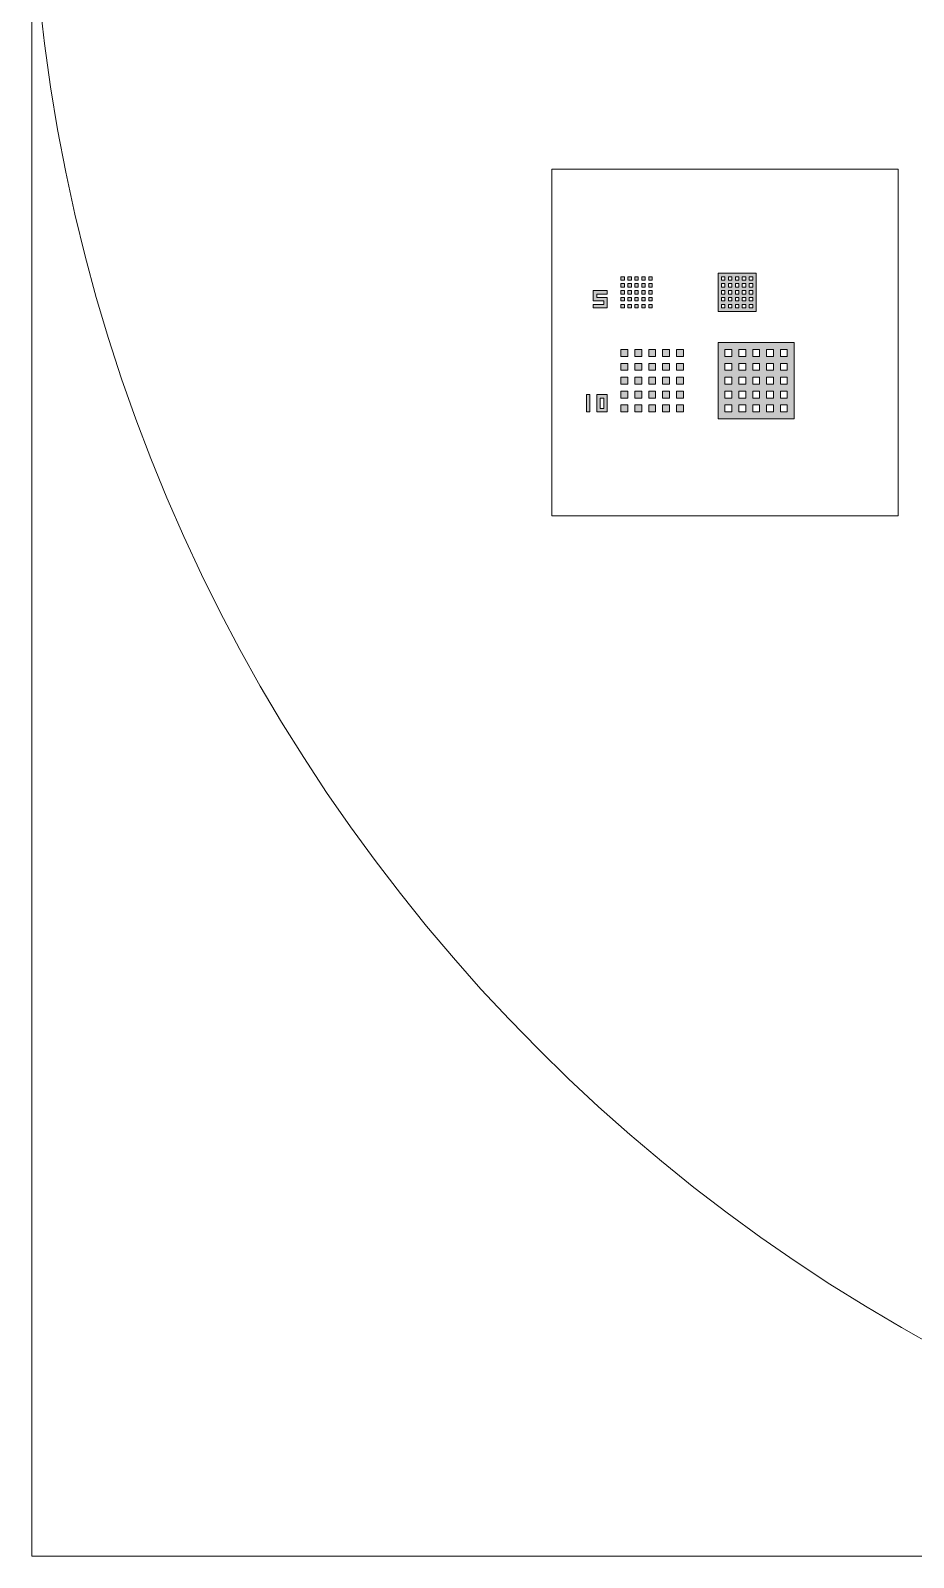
# Model space of a CAD drawing. Extents: x -2 to 5002, y -2 to 5002.
# Drawn here: x -2 to 1272, y -2 to 2200 of the extents above; entities that cross this region are included whole.
import ezdxf

# ---------------------------------------------------------------- set-up
doc = ezdxf.new("R2010")
doc.units = 13
doc.layers.get('0').update_dxf_attribs({"linetype": 'CONTINUOUS', "lineweight": 0})
for name, color, linetype, lineweight in [('Cell outlines', 5, 'CONTINUOUS', 0), ('Si wet etch 1 geometry', 1, 'CONTINUOUS', 0), ('Si wet etch 1 mask', 16, 'CONTINUOUS', 0)]:
    doc.layers.add(name, color=color, linetype=linetype, lineweight=lineweight)

msp = doc.modelspace()

# ---------------------------------------------------------------- hatches: boundary and pattern name
at = {"layer": 'Si wet etch 1 mask'}
h = msp.add_hatch(color=256, dxfattribs=at)
edge = h.paths.add_edge_path()
edge.add_line((870, 1845), (875, 1845))
edge.add_line((875, 1845), (875, 1840))
edge.add_line((875, 1840), (870, 1840))
edge.add_line((870, 1840), (870, 1845))
edge.add_line((880, 1845), (885, 1845))
edge.add_line((885, 1845), (885, 1840))
edge.add_line((885, 1840), (880, 1840))
edge.add_line((880, 1840), (880, 1845))
edge.add_line((880, 1835), (885, 1835))
edge.add_line((885, 1835), (885, 1830))
edge.add_line((885, 1830), (880, 1830))
edge.add_line((880, 1830), (880, 1835))
edge.add_line((875, 1835), (870, 1835))
edge.add_line((870, 1835), (870, 1830))
edge.add_line((870, 1830), (875, 1830))
edge.add_line((875, 1830), (875, 1835))
edge.add_line((865, 1845), (860, 1845))
edge.add_line((860, 1845), (860, 1840))
edge.add_line((860, 1840), (865, 1840))
edge.add_line((865, 1840), (865, 1845))
edge.add_line((865, 1835), (860, 1835))
edge.add_line((860, 1835), (860, 1830))
edge.add_line((860, 1830), (865, 1830))
edge.add_line((865, 1830), (865, 1835))
edge.add_line((850, 1845), (855, 1845))
edge.add_line((855, 1845), (855, 1840))
edge.add_line((855, 1840), (850, 1840))
edge.add_line((850, 1840), (850, 1845))
edge.add_line((850, 1835), (855, 1835))
edge.add_line((855, 1835), (855, 1830))
edge.add_line((855, 1830), (850, 1830))
edge.add_line((850, 1830), (850, 1835))
edge.add_line((850, 1825), (855, 1825))
edge.add_line((855, 1825), (855, 1820))
edge.add_line((855, 1820), (850, 1820))
edge.add_line((850, 1820), (850, 1825))
edge.add_line((860, 1825), (865, 1825))
edge.add_line((865, 1825), (865, 1820))
edge.add_line((865, 1820), (860, 1820))
edge.add_line((860, 1820), (860, 1825))
edge.add_line((870, 1825), (875, 1825))
edge.add_line((875, 1825), (875, 1820))
edge.add_line((875, 1820), (870, 1820))
edge.add_line((870, 1820), (870, 1825))
edge.add_line((880, 1825), (885, 1825))
edge.add_line((885, 1825), (885, 1820))
edge.add_line((885, 1820), (880, 1820))
edge.add_line((880, 1820), (880, 1825))
edge.add_line((885, 1815), (880, 1815))
edge.add_line((880, 1815), (880, 1810))
edge.add_line((880, 1810), (885, 1810))
edge.add_line((885, 1810), (885, 1815))
edge.add_line((875, 1815), (870, 1815))
edge.add_line((870, 1815), (870, 1810))
edge.add_line((870, 1810), (875, 1810))
edge.add_line((875, 1810), (875, 1815))
edge.add_line((865, 1815), (860, 1815))
edge.add_line((860, 1815), (860, 1810))
edge.add_line((860, 1810), (865, 1810))
edge.add_line((865, 1810), (865, 1815))
edge.add_line((855, 1815), (850, 1815))
edge.add_line((850, 1815), (850, 1810))
edge.add_line((850, 1810), (855, 1810))
edge.add_line((855, 1810), (855, 1815))
edge.add_line((890, 1845), (895, 1845))
edge.add_line((895, 1845), (895, 1840))
edge.add_line((895, 1840), (890, 1840))
edge.add_line((890, 1840), (890, 1845))
edge.add_line((890, 1835), (895, 1835))
edge.add_line((895, 1835), (895, 1830))
edge.add_line((895, 1830), (890, 1830))
edge.add_line((890, 1830), (890, 1835))
edge.add_line((890, 1825), (895, 1825))
edge.add_line((895, 1825), (895, 1820))
edge.add_line((895, 1820), (890, 1820))
edge.add_line((890, 1820), (890, 1825))
edge.add_line((890, 1815), (895, 1815))
edge.add_line((895, 1815), (895, 1810))
edge.add_line((895, 1810), (890, 1810))
edge.add_line((890, 1810), (890, 1815))
edge.add_line((890, 1805), (890, 1805))
edge.add_line((890, 1805), (890, 1805))
edge.add_line((890, 1805), (890, 1805))
edge.add_line((890, 1805), (890, 1805))
edge.add_line((890, 1805), (890, 1800))
edge.add_line((890, 1800), (895, 1800))
edge.add_line((895, 1800), (895, 1805))
edge.add_line((895, 1805), (890, 1805))
edge.add_line((885, 1805), (880, 1805))
edge.add_line((880, 1805), (880, 1800))
edge.add_line((880, 1800), (885, 1800))
edge.add_line((885, 1800), (885, 1805))
edge.add_line((875, 1805), (870, 1805))
edge.add_line((870, 1805), (870, 1800))
edge.add_line((870, 1800), (875, 1800))
edge.add_line((875, 1800), (875, 1805))
edge.add_line((865, 1805), (860, 1805))
edge.add_line((860, 1805), (860, 1800))
edge.add_line((860, 1800), (865, 1800))
edge.add_line((865, 1800), (865, 1805))
edge.add_line((855, 1805), (850, 1805))
edge.add_line((850, 1805), (850, 1800))
edge.add_line((850, 1800), (855, 1800))
edge.add_line((855, 1800), (855, 1805))
edge.add_line((850, 1740), (860, 1740))
edge.add_line((860, 1740), (860, 1730))
edge.add_line((860, 1730), (850, 1730))
edge.add_line((850, 1730), (850, 1740))
edge.add_line((870, 1740), (880, 1740))
edge.add_line((880, 1740), (880, 1730))
edge.add_line((880, 1730), (870, 1730))
edge.add_line((870, 1730), (870, 1740))
edge.add_line((890, 1740), (900, 1740))
edge.add_line((900, 1740), (900, 1730))
edge.add_line((900, 1730), (890, 1730))
edge.add_line((890, 1730), (890, 1740))
edge.add_line((890, 1720), (900, 1720))
edge.add_line((900, 1720), (900, 1710))
edge.add_line((900, 1710), (890, 1710))
edge.add_line((890, 1710), (890, 1720))
edge.add_line((880, 1720), (870, 1720))
edge.add_line((870, 1720), (870, 1710))
edge.add_line((870, 1710), (880, 1710))
edge.add_line((880, 1710), (880, 1720))
edge.add_line((860, 1720), (850, 1720))
edge.add_line((850, 1720), (850, 1710))
edge.add_line((850, 1710), (860, 1710))
edge.add_line((860, 1710), (860, 1720))
edge.add_line((850, 1700), (860, 1700))
edge.add_line((860, 1700), (860, 1690))
edge.add_line((860, 1690), (850, 1690))
edge.add_line((850, 1690), (850, 1700))
edge.add_line((870, 1700), (880, 1700))
edge.add_line((880, 1700), (880, 1690))
edge.add_line((880, 1690), (870, 1690))
edge.add_line((870, 1690), (870, 1700))
edge.add_line((890, 1700), (900, 1700))
edge.add_line((900, 1700), (900, 1690))
edge.add_line((900, 1690), (890, 1690))
edge.add_line((890, 1690), (890, 1700))
edge.add_line((910, 1740), (920, 1740))
edge.add_line((920, 1740), (920, 1730))
edge.add_line((920, 1730), (910, 1730))
edge.add_line((910, 1730), (910, 1740))
edge.add_line((910, 1720), (920, 1720))
edge.add_line((920, 1720), (920, 1710))
edge.add_line((920, 1710), (910, 1710))
edge.add_line((910, 1710), (910, 1720))
edge.add_line((910, 1700), (920, 1700))
edge.add_line((920, 1700), (920, 1690))
edge.add_line((920, 1690), (910, 1690))
edge.add_line((910, 1690), (910, 1700))
edge.add_line((910, 1680), (920, 1680))
edge.add_line((920, 1680), (920, 1670))
edge.add_line((920, 1670), (910, 1670))
edge.add_line((910, 1670), (910, 1680))
edge.add_line((900, 1680), (890, 1680))
edge.add_line((890, 1680), (890, 1670))
edge.add_line((890, 1670), (900, 1670))
edge.add_line((900, 1670), (900, 1680))
edge.add_line((880, 1680), (870, 1680))
edge.add_line((870, 1680), (870, 1670))
edge.add_line((870, 1670), (880, 1670))
edge.add_line((880, 1670), (880, 1680))
edge.add_line((860, 1680), (850, 1680))
edge.add_line((850, 1680), (850, 1670))
edge.add_line((850, 1670), (860, 1670))
edge.add_line((860, 1670), (860, 1680))
edge.add_line((930, 1740), (940, 1740))
edge.add_line((940, 1740), (940, 1730))
edge.add_line((940, 1730), (930, 1730))
edge.add_line((930, 1730), (930, 1740))
edge.add_line((930, 1720), (940, 1720))
edge.add_line((940, 1720), (940, 1710))
edge.add_line((940, 1710), (930, 1710))
edge.add_line((930, 1710), (930, 1720))
edge.add_line((930, 1700), (940, 1700))
edge.add_line((940, 1700), (940, 1690))
edge.add_line((940, 1690), (930, 1690))
edge.add_line((930, 1690), (930, 1700))
edge.add_line((930, 1680), (940, 1680))
edge.add_line((940, 1680), (940, 1670))
edge.add_line((940, 1670), (930, 1670))
edge.add_line((930, 1670), (930, 1680))
edge.add_line((940, 1660), (930, 1660))
edge.add_line((930, 1660), (930, 1650))
edge.add_line((930, 1650), (940, 1650))
edge.add_line((940, 1650), (940, 1660))
edge.add_line((920, 1660), (910, 1660))
edge.add_line((910, 1660), (910, 1650))
edge.add_line((910, 1650), (920, 1650))
edge.add_line((920, 1650), (920, 1660))
edge.add_line((900, 1660), (890, 1660))
edge.add_line((890, 1660), (890, 1650))
edge.add_line((890, 1650), (900, 1650))
edge.add_line((900, 1650), (900, 1660))
edge.add_line((880, 1660), (870, 1660))
edge.add_line((870, 1660), (870, 1650))
edge.add_line((870, 1650), (880, 1650))
edge.add_line((880, 1650), (880, 1660))
edge.add_line((860, 1660), (850, 1660))
edge.add_line((850, 1660), (850, 1650))
edge.add_line((850, 1650), (860, 1650))
edge.add_line((860, 1650), (860, 1660))
edge.add_line((1000, 1740), (1010, 1740))
edge.add_line((1010, 1740), (1010, 1730))
edge.add_line((1010, 1730), (1000, 1730))
edge.add_line((1000, 1730), (1000, 1740))
edge.add_line((1020, 1740), (1030, 1740))
edge.add_line((1030, 1740), (1030, 1730))
edge.add_line((1030, 1730), (1020, 1730))
edge.add_line((1020, 1730), (1020, 1740))
edge.add_line((1040, 1740), (1050, 1740))
edge.add_line((1050, 1740), (1050, 1730))
edge.add_line((1050, 1730), (1040, 1730))
edge.add_line((1040, 1730), (1040, 1740))
edge.add_line((1040, 1720), (1050, 1720))
edge.add_line((1050, 1720), (1050, 1710))
edge.add_line((1050, 1710), (1040, 1710))
edge.add_line((1040, 1710), (1040, 1720))
edge.add_line((1030, 1720), (1020, 1720))
edge.add_line((1020, 1720), (1020, 1710))
edge.add_line((1020, 1710), (1030, 1710))
edge.add_line((1030, 1710), (1030, 1720))
edge.add_line((1010, 1720), (1000, 1720))
edge.add_line((1000, 1720), (1000, 1710))
edge.add_line((1000, 1710), (1010, 1710))
edge.add_line((1010, 1710), (1010, 1720))
edge.add_line((1000, 1700), (1010, 1700))
edge.add_line((1010, 1700), (1010, 1690))
edge.add_line((1010, 1690), (1000, 1690))
edge.add_line((1000, 1690), (1000, 1700))
edge.add_line((1020, 1700), (1030, 1700))
edge.add_line((1030, 1700), (1030, 1690))
edge.add_line((1030, 1690), (1020, 1690))
edge.add_line((1020, 1690), (1020, 1700))
edge.add_line((1040, 1700), (1050, 1700))
edge.add_line((1050, 1700), (1050, 1690))
edge.add_line((1050, 1690), (1040, 1690))
edge.add_line((1040, 1690), (1040, 1700))
edge.add_line((1060, 1740), (1070, 1740))
edge.add_line((1070, 1740), (1070, 1730))
edge.add_line((1070, 1730), (1060, 1730))
edge.add_line((1060, 1730), (1060, 1740))
edge.add_line((1060, 1720), (1070, 1720))
edge.add_line((1070, 1720), (1070, 1710))
edge.add_line((1070, 1710), (1060, 1710))
edge.add_line((1060, 1710), (1060, 1720))
edge.add_line((1060, 1700), (1070, 1700))
edge.add_line((1070, 1700), (1070, 1690))
edge.add_line((1070, 1690), (1060, 1690))
edge.add_line((1060, 1690), (1060, 1700))
edge.add_line((1060, 1680), (1070, 1680))
edge.add_line((1070, 1680), (1070, 1670))
edge.add_line((1070, 1670), (1060, 1670))
edge.add_line((1060, 1670), (1060, 1680))
edge.add_line((1050, 1680), (1040, 1680))
edge.add_line((1040, 1680), (1040, 1670))
edge.add_line((1040, 1670), (1050, 1670))
edge.add_line((1050, 1670), (1050, 1680))
edge.add_line((1030, 1680), (1020, 1680))
edge.add_line((1020, 1680), (1020, 1670))
edge.add_line((1020, 1670), (1030, 1670))
edge.add_line((1030, 1670), (1030, 1680))
edge.add_line((1010, 1680), (1000, 1680))
edge.add_line((1000, 1680), (1000, 1670))
edge.add_line((1000, 1670), (1010, 1670))
edge.add_line((1010, 1670), (1010, 1680))
edge.add_line((1080, 1740), (1090, 1740))
edge.add_line((1090, 1740), (1090, 1730))
edge.add_line((1090, 1730), (1080, 1730))
edge.add_line((1080, 1730), (1080, 1740))
edge.add_line((1080, 1720), (1090, 1720))
edge.add_line((1090, 1720), (1090, 1710))
edge.add_line((1090, 1710), (1080, 1710))
edge.add_line((1080, 1710), (1080, 1720))
edge.add_line((1080, 1700), (1090, 1700))
edge.add_line((1090, 1700), (1090, 1690))
edge.add_line((1090, 1690), (1080, 1690))
edge.add_line((1080, 1690), (1080, 1700))
edge.add_line((1080, 1680), (1090, 1680))
edge.add_line((1090, 1680), (1090, 1670))
edge.add_line((1090, 1670), (1080, 1670))
edge.add_line((1080, 1670), (1080, 1680))
edge.add_line((1090, 1660), (1080, 1660))
edge.add_line((1080, 1660), (1080, 1650))
edge.add_line((1080, 1650), (1090, 1650))
edge.add_line((1090, 1650), (1090, 1660))
edge.add_line((1070, 1660), (1060, 1660))
edge.add_line((1060, 1660), (1060, 1650))
edge.add_line((1060, 1650), (1070, 1650))
edge.add_line((1070, 1650), (1070, 1660))
edge.add_line((1050, 1660), (1040, 1660))
edge.add_line((1040, 1660), (1040, 1650))
edge.add_line((1040, 1650), (1050, 1650))
edge.add_line((1050, 1650), (1050, 1660))
edge.add_line((1030, 1660), (1020, 1660))
edge.add_line((1020, 1660), (1020, 1650))
edge.add_line((1020, 1650), (1030, 1650))
edge.add_line((1030, 1650), (1030, 1660))
edge.add_line((1010, 1660), (1000, 1660))
edge.add_line((1000, 1660), (1000, 1650))
edge.add_line((1000, 1650), (1010, 1650))
edge.add_line((1010, 1650), (1010, 1660))
edge.add_line((990, 1750), (1100, 1750))
edge.add_line((1100, 1750), (1100, 1640))
edge.add_line((1100, 1640), (990, 1640))
edge.add_line((990, 1640), (990, 1750))
edge.add_line((800, 1650), (800, 1675))
edge.add_line((800, 1675), (805, 1675))
edge.add_line((805, 1675), (805, 1650))
edge.add_line((805, 1650), (800, 1650))
edge.add_line((815, 1675), (815, 1650))
edge.add_line((815, 1650), (830, 1650))
edge.add_line((830, 1650), (830, 1675))
edge.add_line((830, 1675), (815, 1675))
edge.add_line((820, 1670), (820, 1655))
edge.add_line((820, 1655), (825, 1655))
edge.add_line((825, 1655), (825, 1670))
edge.add_line((825, 1670), (820, 1670))
edge.add_line((830, 1800), (810, 1800))
edge.add_line((810, 1800), (810, 1805))
edge.add_line((810, 1805), (825, 1805))
edge.add_line((825, 1805), (825, 1810))
edge.add_line((825, 1810), (810, 1810))
edge.add_line((810, 1810), (810, 1825))
edge.add_line((810, 1825), (830, 1825))
edge.add_line((830, 1825), (830, 1820))
edge.add_line((830, 1820), (815, 1820))
edge.add_line((815, 1820), (815, 1815))
edge.add_line((815, 1815), (830, 1815))
edge.add_line((830, 1815), (830, 1800))
edge.add_line((1015, 1845), (1020, 1845))
edge.add_line((1020, 1845), (1020, 1840))
edge.add_line((1020, 1840), (1015, 1840))
edge.add_line((1015, 1840), (1015, 1845))
edge.add_line((1025, 1845), (1030, 1845))
edge.add_line((1030, 1845), (1030, 1840))
edge.add_line((1030, 1840), (1025, 1840))
edge.add_line((1025, 1840), (1025, 1845))
edge.add_line((1025, 1835), (1030, 1835))
edge.add_line((1030, 1835), (1030, 1830))
edge.add_line((1030, 1830), (1025, 1830))
edge.add_line((1025, 1830), (1025, 1835))
edge.add_line((1020, 1835), (1015, 1835))
edge.add_line((1015, 1835), (1015, 1830))
edge.add_line((1015, 1830), (1020, 1830))
edge.add_line((1020, 1830), (1020, 1835))
edge.add_line((1010, 1845), (1005, 1845))
edge.add_line((1005, 1845), (1005, 1840))
edge.add_line((1005, 1840), (1010, 1840))
edge.add_line((1010, 1840), (1010, 1845))
edge.add_line((1010, 1835), (1005, 1835))
edge.add_line((1005, 1835), (1005, 1830))
edge.add_line((1005, 1830), (1010, 1830))
edge.add_line((1010, 1830), (1010, 1835))
edge.add_line((995, 1845), (1000, 1845))
edge.add_line((1000, 1845), (1000, 1840))
edge.add_line((1000, 1840), (995, 1840))
edge.add_line((995, 1840), (995, 1845))
edge.add_line((995, 1835), (1000, 1835))
edge.add_line((1000, 1835), (1000, 1830))
edge.add_line((1000, 1830), (995, 1830))
edge.add_line((995, 1830), (995, 1835))
edge.add_line((995, 1825), (1000, 1825))
edge.add_line((1000, 1825), (1000, 1820))
edge.add_line((1000, 1820), (995, 1820))
edge.add_line((995, 1820), (995, 1825))
edge.add_line((1005, 1825), (1010, 1825))
edge.add_line((1010, 1825), (1010, 1820))
edge.add_line((1010, 1820), (1005, 1820))
edge.add_line((1005, 1820), (1005, 1825))
edge.add_line((1015, 1825), (1020, 1825))
edge.add_line((1020, 1825), (1020, 1820))
edge.add_line((1020, 1820), (1015, 1820))
edge.add_line((1015, 1820), (1015, 1825))
edge.add_line((1025, 1825), (1030, 1825))
edge.add_line((1030, 1825), (1030, 1820))
edge.add_line((1030, 1820), (1025, 1820))
edge.add_line((1025, 1820), (1025, 1825))
edge.add_line((1030, 1815), (1025, 1815))
edge.add_line((1025, 1815), (1025, 1810))
edge.add_line((1025, 1810), (1030, 1810))
edge.add_line((1030, 1810), (1030, 1815))
edge.add_line((1020, 1815), (1015, 1815))
edge.add_line((1015, 1815), (1015, 1810))
edge.add_line((1015, 1810), (1020, 1810))
edge.add_line((1020, 1810), (1020, 1815))
edge.add_line((1010, 1815), (1005, 1815))
edge.add_line((1005, 1815), (1005, 1810))
edge.add_line((1005, 1810), (1010, 1810))
edge.add_line((1010, 1810), (1010, 1815))
edge.add_line((1000, 1815), (995, 1815))
edge.add_line((995, 1815), (995, 1810))
edge.add_line((995, 1810), (1000, 1810))
edge.add_line((1000, 1810), (1000, 1815))
edge.add_line((1035, 1845), (1040, 1845))
edge.add_line((1040, 1845), (1040, 1840))
edge.add_line((1040, 1840), (1035, 1840))
edge.add_line((1035, 1840), (1035, 1845))
edge.add_line((1035, 1835), (1040, 1835))
edge.add_line((1040, 1835), (1040, 1830))
edge.add_line((1040, 1830), (1035, 1830))
edge.add_line((1035, 1830), (1035, 1835))
edge.add_line((1035, 1825), (1040, 1825))
edge.add_line((1040, 1825), (1040, 1820))
edge.add_line((1040, 1820), (1035, 1820))
edge.add_line((1035, 1820), (1035, 1825))
edge.add_line((1035, 1815), (1040, 1815))
edge.add_line((1040, 1815), (1040, 1810))
edge.add_line((1040, 1810), (1035, 1810))
edge.add_line((1035, 1810), (1035, 1815))
edge.add_line((1035, 1805), (1035, 1805))
edge.add_line((1035, 1805), (1035, 1805))
edge.add_line((1035, 1805), (1035, 1805))
edge.add_line((1035, 1805), (1035, 1805))
edge.add_line((1035, 1805), (1035, 1800))
edge.add_line((1035, 1800), (1040, 1800))
edge.add_line((1040, 1800), (1040, 1805))
edge.add_line((1040, 1805), (1035, 1805))
edge.add_line((1030, 1805), (1025, 1805))
edge.add_line((1025, 1805), (1025, 1800))
edge.add_line((1025, 1800), (1030, 1800))
edge.add_line((1030, 1800), (1030, 1805))
edge.add_line((1020, 1805), (1015, 1805))
edge.add_line((1015, 1805), (1015, 1800))
edge.add_line((1015, 1800), (1020, 1800))
edge.add_line((1020, 1800), (1020, 1805))
edge.add_line((1010, 1805), (1005, 1805))
edge.add_line((1005, 1805), (1005, 1800))
edge.add_line((1005, 1800), (1010, 1800))
edge.add_line((1010, 1800), (1010, 1805))
edge.add_line((1000, 1805), (995, 1805))
edge.add_line((995, 1805), (995, 1800))
edge.add_line((995, 1800), (1000, 1800))
edge.add_line((1000, 1800), (1000, 1805))
edge.add_line((990, 1850), (1045, 1850))
edge.add_line((1045, 1850), (1045, 1795))
edge.add_line((1045, 1795), (990, 1795))
edge.add_line((990, 1795), (990, 1850))

# ---------------------------------------------------------------- linework, layer by layer
msp.add_circle((2500, 2500), 2502)
at = {"layer": 'Cell outlines'}
for p, q in [((0, 0), (0, 5000)), ((1250, 2000), (750, 2000)), ((750, 2000), (750, 1500)), ((1250, 1500), (1250, 2000)), ((750, 1500), (1250, 1500)), ((5000, 0), (0, 0))]:
    msp.add_line(p, q, dxfattribs=at)
at = {"layer": 'Si wet etch 1 geometry'}
for p, q in [((990, 1850), (1045, 1850)), ((990, 1795), (990, 1850)), ((1045, 1850), (1045, 1795)), ((850, 1845), (855, 1845)), ((850, 1840), (850, 1845)), ((855, 1840), (850, 1840)), ((850, 1835), (855, 1835)), ((850, 1830), (850, 1835)), ((855, 1830), (850, 1830)), ((855, 1845), (855, 1840)), ((855, 1835), (855, 1830)), ((865, 1845), (860, 1845)), ((860, 1845), (860, 1840)), ((860, 1840), (865, 1840)), ((865, 1835), (860, 1835)), ((860, 1835), (860, 1830)), ((860, 1830), (865, 1830)), ((865, 1840), (865, 1845)), ((865, 1830), (865, 1835)), ((870, 1845), (875, 1845)), ((870, 1840), (870, 1845)), ((875, 1840), (870, 1840)), ((875, 1835), (870, 1835)), ((870, 1835), (870, 1830)), ((870, 1830), (875, 1830)), ((875, 1845), (875, 1840)), ((875, 1830), (875, 1835)), ((880, 1845), (885, 1845)), ((880, 1840), (880, 1845)), ((885, 1840), (880, 1840)), ((880, 1835), (885, 1835)), ((880, 1830), (880, 1835)), ((885, 1830), (880, 1830)), ((885, 1845), (885, 1840)), ((885, 1835), (885, 1830)), ((890, 1845), (895, 1845)), ((890, 1840), (890, 1845)), ((895, 1840), (890, 1840)), ((890, 1835), (895, 1835)), ((890, 1830), (890, 1835)), ((895, 1830), (890, 1830)), ((895, 1845), (895, 1840)), ((895, 1835), (895, 1830)), ((995, 1845), (1000, 1845)), ((995, 1840), (995, 1845)), ((1000, 1840), (995, 1840)), ((995, 1835), (1000, 1835)), ((995, 1830), (995, 1835)), ((1000, 1830), (995, 1830)), ((1000, 1845), (1000, 1840)), ((1000, 1835), (1000, 1830)), ((1010, 1845), (1005, 1845)), ((1005, 1845), (1005, 1840)), ((1005, 1840), (1010, 1840)), ((1010, 1835), (1005, 1835)), ((1005, 1835), (1005, 1830)), ((1005, 1830), (1010, 1830)), ((1010, 1840), (1010, 1845)), ((1010, 1830), (1010, 1835)), ((1015, 1845), (1020, 1845)), ((1015, 1840), (1015, 1845)), ((1020, 1840), (1015, 1840)), ((1020, 1835), (1015, 1835)), ((1015, 1835), (1015, 1830)), ((1015, 1830), (1020, 1830)), ((1020, 1845), (1020, 1840)), ((1020, 1830), (1020, 1835)), ((1025, 1845), (1030, 1845)), ((1025, 1840), (1025, 1845)), ((1030, 1840), (1025, 1840)), ((1025, 1835), (1030, 1835)), ((1025, 1830), (1025, 1835)), ((1030, 1830), (1025, 1830)), ((1030, 1845), (1030, 1840)), ((1030, 1835), (1030, 1830)), ((1035, 1845), (1040, 1845)), ((1035, 1840), (1035, 1845)), ((1040, 1840), (1035, 1840)), ((1035, 1835), (1040, 1835)), ((1035, 1830), (1035, 1835)), ((1040, 1830), (1035, 1830)), ((1040, 1845), (1040, 1840)), ((1040, 1835), (1040, 1830)), ((830, 1825), (810, 1825)), ((810, 1825), (810, 1810)), ((810, 1810), (825, 1810)), ((815, 1815), (815, 1820)), ((815, 1820), (830, 1820)), ((830, 1815), (815, 1815)), ((825, 1810), (825, 1805)), ((830, 1820), (830, 1825)), ((830, 1800), (830, 1815)), ((850, 1825), (855, 1825)), ((850, 1820), (850, 1825)), ((855, 1820), (850, 1820)), ((855, 1815), (850, 1815)), ((850, 1815), (850, 1810)), ((850, 1810), (855, 1810)), ((855, 1825), (855, 1820)), ((855, 1810), (855, 1815)), ((860, 1825), (865, 1825)), ((860, 1820), (860, 1825)), ((865, 1820), (860, 1820)), ((865, 1815), (860, 1815)), ((860, 1815), (860, 1810)), ((860, 1810), (865, 1810)), ((865, 1825), (865, 1820)), ((865, 1810), (865, 1815)), ((870, 1825), (875, 1825)), ((870, 1820), (870, 1825)), ((875, 1820), (870, 1820)), ((875, 1815), (870, 1815)), ((870, 1815), (870, 1810)), ((870, 1810), (875, 1810)), ((875, 1825), (875, 1820)), ((875, 1810), (875, 1815)), ((880, 1825), (885, 1825)), ((880, 1820), (880, 1825)), ((885, 1820), (880, 1820)), ((885, 1815), (880, 1815)), ((880, 1815), (880, 1810)), ((880, 1810), (885, 1810)), ((885, 1825), (885, 1820)), ((885, 1810), (885, 1815)), ((890, 1825), (895, 1825)), ((890, 1820), (890, 1825)), ((895, 1820), (890, 1820)), ((890, 1815), (895, 1815)), ((890, 1810), (890, 1815)), ((895, 1810), (890, 1810)), ((895, 1825), (895, 1820)), ((895, 1815), (895, 1810)), ((995, 1825), (1000, 1825)), ((995, 1820), (995, 1825)), ((1000, 1820), (995, 1820)), ((1000, 1815), (995, 1815)), ((995, 1815), (995, 1810)), ((995, 1810), (1000, 1810)), ((1000, 1825), (1000, 1820)), ((1000, 1810), (1000, 1815)), ((1005, 1825), (1010, 1825)), ((1005, 1820), (1005, 1825)), ((1010, 1820), (1005, 1820)), ((1010, 1815), (1005, 1815)), ((1005, 1815), (1005, 1810)), ((1005, 1810), (1010, 1810)), ((1010, 1825), (1010, 1820)), ((1010, 1810), (1010, 1815)), ((1015, 1825), (1020, 1825)), ((1015, 1820), (1015, 1825)), ((1020, 1820), (1015, 1820)), ((1020, 1815), (1015, 1815)), ((1015, 1815), (1015, 1810)), ((1015, 1810), (1020, 1810)), ((1020, 1825), (1020, 1820)), ((1020, 1810), (1020, 1815)), ((1025, 1825), (1030, 1825)), ((1025, 1820), (1025, 1825)), ((1030, 1820), (1025, 1820)), ((1030, 1815), (1025, 1815)), ((1025, 1815), (1025, 1810)), ((1025, 1810), (1030, 1810)), ((1030, 1825), (1030, 1820)), ((1030, 1810), (1030, 1815)), ((1035, 1825), (1040, 1825)), ((1035, 1820), (1035, 1825)), ((1040, 1820), (1035, 1820)), ((1035, 1815), (1040, 1815)), ((1035, 1810), (1035, 1815)), ((1040, 1810), (1035, 1810)), ((1040, 1825), (1040, 1820)), ((1040, 1815), (1040, 1810)), ((825, 1805), (810, 1805)), ((810, 1805), (810, 1800)), ((830, 1800), (810, 1800)), ((855, 1805), (850, 1805)), ((850, 1805), (850, 1800)), ((850, 1800), (855, 1800)), ((855, 1800), (855, 1805)), ((865, 1805), (860, 1805)), ((860, 1805), (860, 1800)), ((860, 1800), (865, 1800)), ((865, 1800), (865, 1805)), ((875, 1805), (870, 1805)), ((870, 1805), (870, 1800)), ((870, 1800), (875, 1800)), ((875, 1800), (875, 1805)), ((885, 1805), (880, 1805)), ((880, 1805), (880, 1800)), ((880, 1800), (885, 1800)), ((885, 1800), (885, 1805)), ((890, 1805), (890, 1805)), ((890, 1805), (890, 1805)), ((890, 1805), (890, 1805)), ((890, 1805), (890, 1805)), ((890, 1800), (890, 1805)), ((890, 1805), (895, 1805)), ((895, 1800), (890, 1800)), ((895, 1805), (895, 1800)), ((1045, 1795), (990, 1795)), ((1000, 1805), (995, 1805)), ((995, 1805), (995, 1800)), ((995, 1800), (1000, 1800)), ((1000, 1800), (1000, 1805)), ((1010, 1805), (1005, 1805)), ((1005, 1805), (1005, 1800)), ((1005, 1800), (1010, 1800)), ((1010, 1800), (1010, 1805)), ((1020, 1805), (1015, 1805)), ((1015, 1805), (1015, 1800)), ((1015, 1800), (1020, 1800)), ((1020, 1800), (1020, 1805)), ((1030, 1805), (1025, 1805)), ((1025, 1805), (1025, 1800)), ((1025, 1800), (1030, 1800)), ((1030, 1800), (1030, 1805)), ((1035, 1805), (1035, 1805)), ((1035, 1805), (1035, 1805)), ((1035, 1805), (1035, 1805)), ((1035, 1805), (1035, 1805)), ((1035, 1800), (1035, 1805)), ((1035, 1805), (1040, 1805)), ((1040, 1800), (1035, 1800)), ((1040, 1805), (1040, 1800)), ((850, 1740), (860, 1740)), ((850, 1730), (850, 1740)), ((860, 1740), (860, 1730)), ((870, 1740), (880, 1740)), ((870, 1730), (870, 1740)), ((880, 1740), (880, 1730)), ((890, 1740), (900, 1740)), ((890, 1730), (890, 1740)), ((900, 1740), (900, 1730)), ((910, 1740), (920, 1740)), ((910, 1730), (910, 1740)), ((920, 1740), (920, 1730)), ((930, 1740), (940, 1740)), ((930, 1730), (930, 1740)), ((940, 1740), (940, 1730)), ((990, 1750), (1100, 1750)), ((990, 1640), (990, 1750)), ((1000, 1740), (1010, 1740)), ((1000, 1730), (1000, 1740)), ((1010, 1740), (1010, 1730)), ((1020, 1740), (1030, 1740)), ((1020, 1730), (1020, 1740)), ((1030, 1740), (1030, 1730)), ((1040, 1740), (1050, 1740)), ((1040, 1730), (1040, 1740)), ((1050, 1740), (1050, 1730)), ((1060, 1740), (1070, 1740)), ((1060, 1730), (1060, 1740)), ((1070, 1740), (1070, 1730)), ((1080, 1740), (1090, 1740)), ((1080, 1730), (1080, 1740)), ((1090, 1740), (1090, 1730)), ((1100, 1750), (1100, 1640)), ((860, 1730), (850, 1730)), ((860, 1720), (850, 1720)), ((850, 1720), (850, 1710)), ((860, 1710), (860, 1720)), ((880, 1730), (870, 1730)), ((880, 1720), (870, 1720)), ((870, 1720), (870, 1710)), ((880, 1710), (880, 1720)), ((900, 1730), (890, 1730)), ((890, 1720), (900, 1720)), ((890, 1710), (890, 1720)), ((900, 1720), (900, 1710)), ((920, 1730), (910, 1730)), ((910, 1720), (920, 1720)), ((910, 1710), (910, 1720)), ((920, 1720), (920, 1710)), ((940, 1730), (930, 1730)), ((930, 1720), (940, 1720)), ((930, 1710), (930, 1720)), ((940, 1720), (940, 1710)), ((1010, 1730), (1000, 1730)), ((1010, 1720), (1000, 1720)), ((1000, 1720), (1000, 1710)), ((1010, 1710), (1010, 1720)), ((1030, 1730), (1020, 1730)), ((1030, 1720), (1020, 1720)), ((1020, 1720), (1020, 1710)), ((1030, 1710), (1030, 1720)), ((1050, 1730), (1040, 1730)), ((1040, 1720), (1050, 1720)), ((1040, 1710), (1040, 1720)), ((1050, 1720), (1050, 1710)), ((1070, 1730), (1060, 1730)), ((1060, 1720), (1070, 1720)), ((1060, 1710), (1060, 1720)), ((1070, 1720), (1070, 1710)), ((1090, 1730), (1080, 1730)), ((1080, 1720), (1090, 1720)), ((1080, 1710), (1080, 1720)), ((1090, 1720), (1090, 1710)), ((850, 1710), (860, 1710)), ((850, 1700), (860, 1700)), ((850, 1690), (850, 1700)), ((860, 1700), (860, 1690)), ((870, 1710), (880, 1710)), ((870, 1700), (880, 1700)), ((870, 1690), (870, 1700)), ((880, 1700), (880, 1690)), ((900, 1710), (890, 1710)), ((890, 1700), (900, 1700)), ((890, 1690), (890, 1700)), ((900, 1700), (900, 1690)), ((920, 1710), (910, 1710)), ((910, 1700), (920, 1700)), ((910, 1690), (910, 1700)), ((920, 1700), (920, 1690)), ((940, 1710), (930, 1710)), ((930, 1700), (940, 1700)), ((930, 1690), (930, 1700)), ((940, 1700), (940, 1690)), ((1000, 1710), (1010, 1710)), ((1000, 1700), (1010, 1700)), ((1000, 1690), (1000, 1700)), ((1010, 1700), (1010, 1690)), ((1020, 1710), (1030, 1710)), ((1020, 1700), (1030, 1700)), ((1020, 1690), (1020, 1700)), ((1030, 1700), (1030, 1690)), ((1050, 1710), (1040, 1710)), ((1040, 1700), (1050, 1700)), ((1040, 1690), (1040, 1700)), ((1050, 1700), (1050, 1690)), ((1070, 1710), (1060, 1710)), ((1060, 1700), (1070, 1700)), ((1060, 1690), (1060, 1700)), ((1070, 1700), (1070, 1690)), ((1090, 1710), (1080, 1710)), ((1080, 1700), (1090, 1700)), ((1080, 1690), (1080, 1700)), ((1090, 1700), (1090, 1690)), ((800, 1650), (800, 1675)), ((800, 1675), (805, 1675)), ((805, 1675), (805, 1650)), ((815, 1675), (815, 1650)), ((830, 1675), (815, 1675)), ((830, 1650), (830, 1675)), ((860, 1690), (850, 1690)), ((860, 1680), (850, 1680)), ((850, 1680), (850, 1670)), ((860, 1670), (860, 1680)), ((880, 1690), (870, 1690)), ((880, 1680), (870, 1680)), ((870, 1680), (870, 1670)), ((880, 1670), (880, 1680)), ((900, 1690), (890, 1690)), ((900, 1680), (890, 1680)), ((890, 1680), (890, 1670)), ((900, 1670), (900, 1680)), ((920, 1690), (910, 1690)), ((910, 1680), (920, 1680)), ((910, 1670), (910, 1680)), ((920, 1680), (920, 1670)), ((940, 1690), (930, 1690)), ((930, 1680), (940, 1680)), ((930, 1670), (930, 1680)), ((940, 1680), (940, 1670)), ((1010, 1690), (1000, 1690)), ((1010, 1680), (1000, 1680)), ((1000, 1680), (1000, 1670)), ((1010, 1670), (1010, 1680)), ((1030, 1690), (1020, 1690)), ((1030, 1680), (1020, 1680)), ((1020, 1680), (1020, 1670)), ((1030, 1670), (1030, 1680)), ((1050, 1690), (1040, 1690)), ((1050, 1680), (1040, 1680)), ((1040, 1680), (1040, 1670)), ((1050, 1670), (1050, 1680)), ((1070, 1690), (1060, 1690)), ((1060, 1680), (1070, 1680)), ((1060, 1670), (1060, 1680)), ((1070, 1680), (1070, 1670)), ((1090, 1690), (1080, 1690)), ((1080, 1680), (1090, 1680)), ((1080, 1670), (1080, 1680)), ((1090, 1680), (1090, 1670)), ((820, 1670), (820, 1655)), ((825, 1670), (820, 1670)), ((820, 1655), (825, 1655)), ((825, 1655), (825, 1670)), ((850, 1670), (860, 1670)), ((860, 1660), (850, 1660)), ((850, 1660), (850, 1650)), ((860, 1650), (860, 1660)), ((870, 1670), (880, 1670)), ((880, 1660), (870, 1660)), ((870, 1660), (870, 1650)), ((880, 1650), (880, 1660)), ((890, 1670), (900, 1670)), ((900, 1660), (890, 1660)), ((890, 1660), (890, 1650)), ((900, 1650), (900, 1660)), ((920, 1670), (910, 1670)), ((920, 1660), (910, 1660)), ((910, 1660), (910, 1650)), ((920, 1650), (920, 1660)), ((940, 1670), (930, 1670)), ((940, 1660), (930, 1660)), ((930, 1660), (930, 1650)), ((940, 1650), (940, 1660)), ((1000, 1670), (1010, 1670)), ((1010, 1660), (1000, 1660)), ((1000, 1660), (1000, 1650)), ((1010, 1650), (1010, 1660)), ((1020, 1670), (1030, 1670)), ((1030, 1660), (1020, 1660)), ((1020, 1660), (1020, 1650)), ((1030, 1650), (1030, 1660)), ((1040, 1670), (1050, 1670)), ((1050, 1660), (1040, 1660)), ((1040, 1660), (1040, 1650)), ((1050, 1650), (1050, 1660)), ((1070, 1670), (1060, 1670)), ((1070, 1660), (1060, 1660)), ((1060, 1660), (1060, 1650)), ((1070, 1650), (1070, 1660)), ((1090, 1670), (1080, 1670)), ((1090, 1660), (1080, 1660)), ((1080, 1660), (1080, 1650)), ((1090, 1650), (1090, 1660)), ((805, 1650), (800, 1650)), ((815, 1650), (830, 1650)), ((850, 1650), (860, 1650)), ((870, 1650), (880, 1650)), ((890, 1650), (900, 1650)), ((910, 1650), (920, 1650)), ((930, 1650), (940, 1650)), ((1100, 1640), (990, 1640)), ((1000, 1650), (1010, 1650)), ((1020, 1650), (1030, 1650)), ((1040, 1650), (1050, 1650)), ((1060, 1650), (1070, 1650)), ((1080, 1650), (1090, 1650))]:
    msp.add_line(p, q, dxfattribs=at)

doc.saveas('drawing.dxf')
